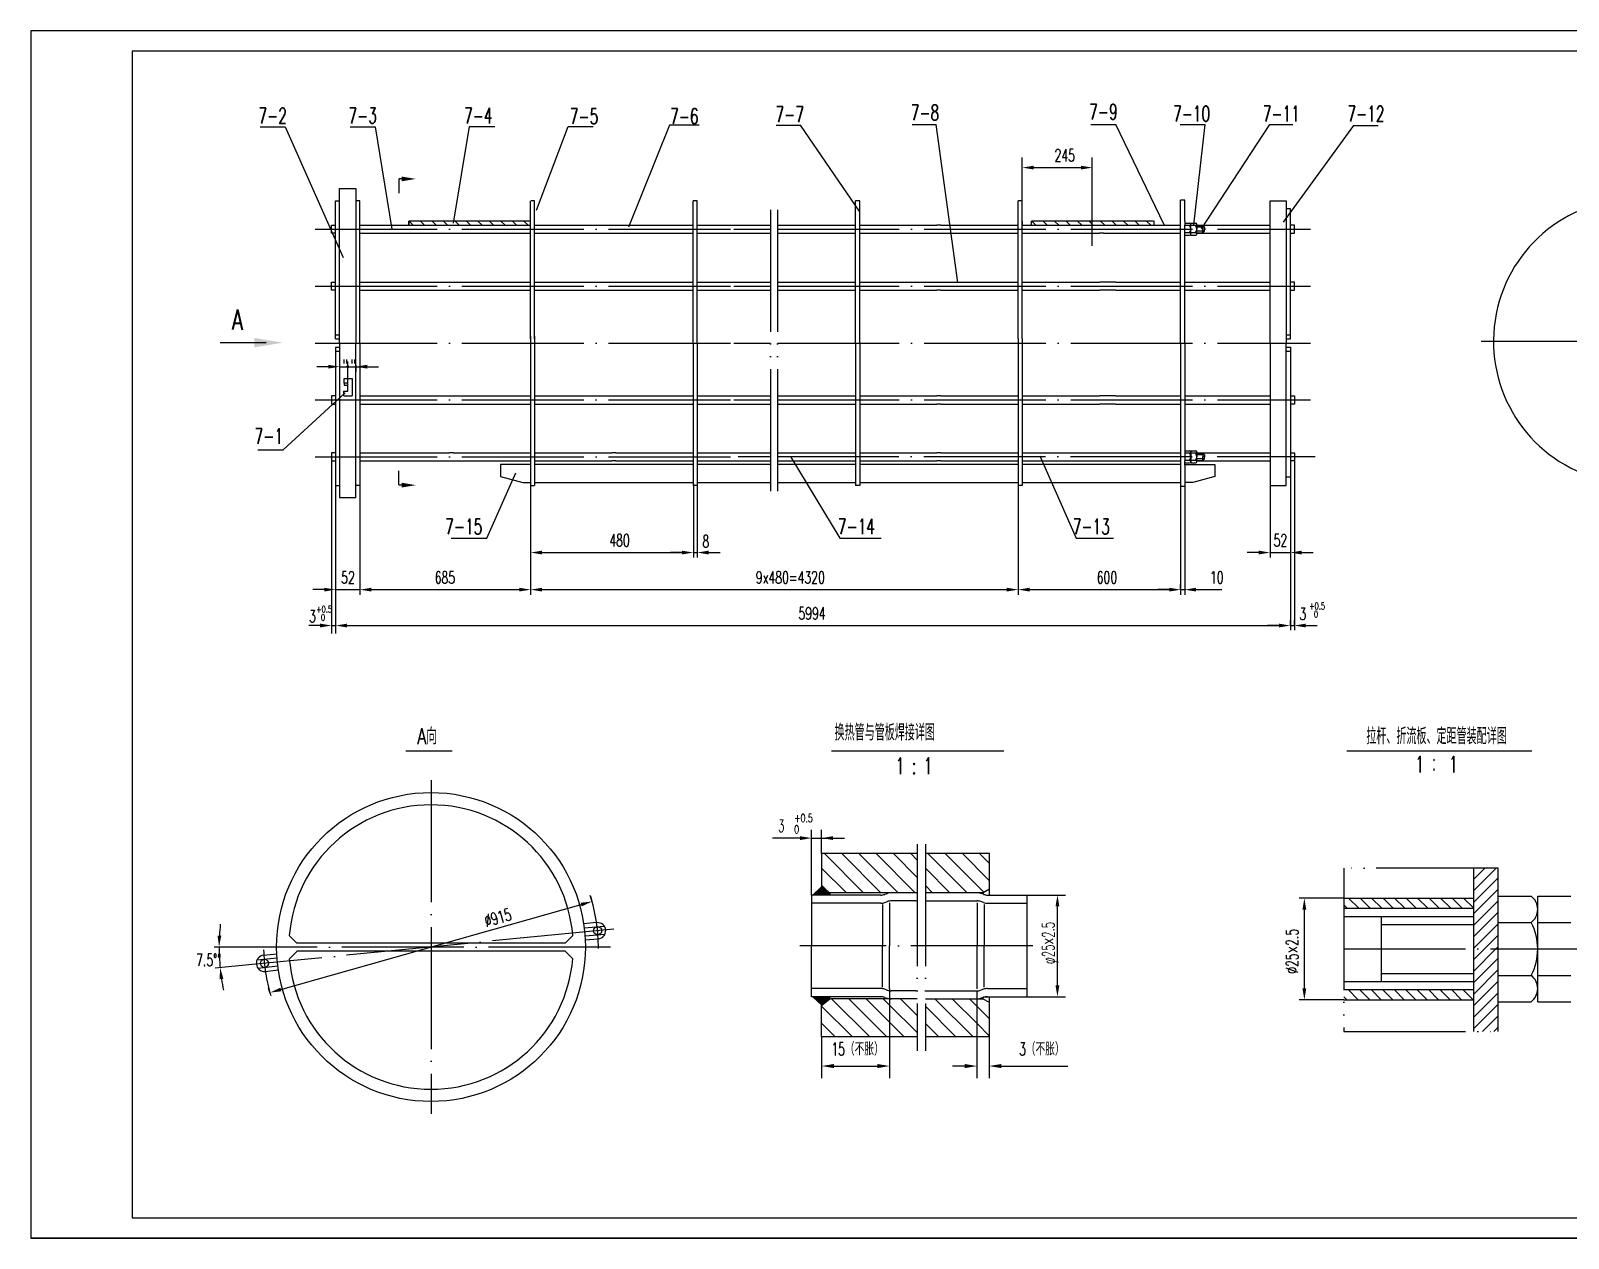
# Model space of a CAD drawing. Extents: x -457 to 1749, y 191 to 1539.
# Drawn here: x -27.9 to 350.5, y 1234 to 1531 of the extents above; entities that cross this region are included whole.
import ezdxf
from ezdxf.enums import TextEntityAlignment as Align

# ---------------------------------------------------------------- set-up
doc = ezdxf.new("R2010")
doc.units = 0
doc.header["$MEASUREMENT"] = 0
doc.linetypes.add('DASHDOT-M', pattern=[36, 30, -3, 0, -3])
doc.linetypes.add('DIVIDE-M', pattern=[39, 30, -3, 0, -3, 0, -3])
doc.layers.get('0').update_dxf_attribs({"linetype": 'CONTINUOUS'})
for name, color, linetype in [('1', 3, 'CONTINUOUS'), ('CDR_DWG1', 4, 'CONTINUOUS'), ('CDR_DWG2', 2, 'CONTINUOUS'), ('CDR_DWG3', 1, 'DASHDOT-M'), ('CDR_DWG4', 3, 'DIVIDE-M')]:
    doc.layers.add(name, color=color, linetype=linetype)
doc.styles.add('HZ', font='romans', dxfattribs={"width": 0.7, "bigfont": 'hz'})

# ---------------------------------------------------------------- blocks, each defined once
blk = doc.blocks.new('*X36')
for p, q in [((19.08, 29), (18.08, 30)), ((21.91, 29), (20.91, 30)), ((24.74, 29), (23.74, 30)), ((27.57, 29), (26.57, 30)), ((30.4, 29), (29.4, 30)), ((33.23, 29), (32.23, 30)), ((36.05, 29), (35.05, 30)), ((38.88, 29), (37.88, 30)), ((41.71, 29), (40.71, 30)), ((44.54, 29), (43.54, 30)), ((47.37, 29), (46.37, 30))]:
    blk.add_line(p, q)
blk = doc.blocks.new('*X101')
at = {"layer": '1', "color": 0, "linetype": 'Continuous'}
for p, q in [((-22609.1, -20727.37), (-22607.1, -20725.37)), ((-22608.68, -20727.37), (-22606.86, -20725.55)), ((-22607.67, -20727.37), (-22608.54, -20726.5)), ((-22607.24, -20727.37), (-22608.32, -20726.29)), ((-22608.25, -20727.37), (-22606.62, -20725.74)), ((-22606.82, -20727.37), (-22608.1, -20726.09)), ((-22606.39, -20727.37), (-22607.89, -20725.88)), ((-22607.83, -20727.37), (-22606.38, -20725.92)), ((-22605.97, -20727.37), (-22607.67, -20725.67)), ((-22605.55, -20727.37), (-22607.45, -20725.47)), ((-22607.4, -20727.37), (-22606.14, -20726.11)), ((-22605.25, -20727.24), (-22607.23, -20725.27)), ((-22606.98, -20727.37), (-22605.9, -20726.3)), ((-22606.56, -20727.37), (-22605.66, -20726.48)), ((-22609.36, -20727.37), (-22609.41, -20727.33)), ((-22608.94, -20727.37), (-22609.19, -20727.12)), ((-22608.52, -20727.37), (-22608.97, -20726.92)), ((-22608.09, -20727.37), (-22608.75, -20726.71)), ((-22606.13, -20727.37), (-22605.42, -20726.67)), ((-22605.71, -20727.37), (-22605.25, -20726.92)), ((-22605.25, -20726.82), (-22605.33, -20726.74)), ((-22605.28, -20727.37), (-22605.25, -20727.34))]:
    blk.add_line(p, q, dxfattribs=at)
blk = doc.blocks.new('*X100')
at = {"layer": '1', "color": 0, "linetype": 'Continuous'}
for p, q in [((-22596.93, -20726.81), (-22606.55, -20717.18)), ((-22592.68, -20726.81), (-22602.31, -20717.18)), ((-22588.44, -20726.81), (-22598.06, -20717.18)), ((-22584.2, -20726.81), (-22593.82, -20717.18)), ((-22583.73, -20723.03), (-22589.58, -20717.18)), ((-22583.73, -20718.79), (-22585.34, -20717.18)), ((-22571.47, -20726.81), (-22581.09, -20717.18)), ((-22567.34, -20726.69), (-22576.85, -20717.18)), ((-22565.99, -20723.8), (-22572.61, -20717.18)), ((-22565.99, -20719.56), (-22568.37, -20717.18)), ((-22601.17, -20726.81), (-22607.25, -20720.72)), ((-22575.71, -20726.81), (-22581.73, -20720.79)), ((-22605.99, -20726.23), (-22607.25, -20724.96)), ((-22579.96, -20726.81), (-22581.73, -20725.03)), ((-22595.42, -20762.25), (-22604.74, -20752.94)), ((-22591.18, -20762.25), (-22600.49, -20752.94)), ((-22590.53, -20758.66), (-22596.25, -20752.94)), ((-22590.53, -20754.42), (-22592.01, -20752.94)), ((-22583.73, -20756.97), (-22587.76, -20752.94)), ((-22569.97, -20762.25), (-22579.28, -20752.94)), ((-22569.05, -20758.92), (-22575.03, -20752.94)), ((-22569.05, -20754.68), (-22570.79, -20752.94)), ((-22599.66, -20762.25), (-22607.25, -20754.66)), ((-22583.73, -20761.21), (-22590.53, -20754.42)), ((-22574.21, -20762.25), (-22581.73, -20754.73)), ((-22565.99, -20757.74), (-22569.05, -20754.68)), ((-22603.91, -20762.25), (-22607.25, -20758.91)), ((-22586.94, -20762.25), (-22590.53, -20758.66)), ((-22578.45, -20762.25), (-22581.73, -20758.97)), ((-22565.99, -20761.99), (-22569.05, -20758.92))]:
    blk.add_line(p, q, dxfattribs=at)
blk = doc.blocks.new('*X99')
at = {"layer": '1', "color": 0, "linetype": 'Continuous'}
for p, q in [((-22609.36, -20752.37), (-22609.41, -20752.41)), ((-22608.94, -20752.37), (-22609.19, -20752.62)), ((-22609.1, -20752.37), (-22607.1, -20754.38)), ((-22608.51, -20752.37), (-22608.97, -20752.83)), ((-22608.09, -20752.37), (-22608.75, -20753.04)), ((-22608.68, -20752.37), (-22606.86, -20754.19)), ((-22607.67, -20752.37), (-22608.54, -20753.24)), ((-22607.24, -20752.37), (-22608.32, -20753.45)), ((-22608.25, -20752.37), (-22606.62, -20754.01)), ((-22606.82, -20752.37), (-22608.1, -20753.66)), ((-22606.39, -20752.37), (-22607.89, -20753.86)), ((-22607.83, -20752.37), (-22606.38, -20753.82)), ((-22605.97, -20752.37), (-22607.67, -20754.07)), ((-22605.55, -20752.37), (-22607.45, -20754.28)), ((-22607.4, -20752.37), (-22606.14, -20753.63)), ((-22605.25, -20752.5), (-22607.22, -20754.48)), ((-22606.98, -20752.37), (-22605.9, -20753.45)), ((-22606.56, -20752.37), (-22605.66, -20753.26)), ((-22606.13, -20752.37), (-22605.42, -20753.08)), ((-22605.71, -20752.37), (-22605.25, -20752.83)), ((-22605.25, -20752.93), (-22605.33, -20753.01)), ((-22605.28, -20752.37), (-22605.25, -20752.4))]:
    blk.add_line(p, q, dxfattribs=at)
blk = doc.blocks.new('*X38')
for p, q in [((19.08, 29), (18.08, 30)), ((21.91, 29), (20.91, 30)), ((24.74, 29), (23.74, 30)), ((27.57, 29), (26.57, 30)), ((30.4, 29), (29.4, 30)), ((33.23, 29), (32.23, 30)), ((36.05, 29), (35.05, 30)), ((38.88, 29), (37.88, 30)), ((41.71, 29), (40.71, 30)), ((44.54, 29), (43.54, 30)), ((47.37, 29), (46.37, 30))]:
    blk.add_line(p, q)
blk = doc.blocks.new('LGSGC1')
for p, q in [((304.37, 202), (305.37, 202)), ((304.37, 201), (305.37, 201)), ((304.37, 199), (305.37, 199)), ((304.37, 198), (305.37, 198))]:
    blk.add_line(p, q)

msp = doc.modelspace()

# ---------------------------------------------------------------- linework, layer by layer
for p, q in [((813.08, 1531.03), (-27.92, 1531.03)), ((-27.92, 1531.03), (-27.92, 1234.03)), ((28.56, 1507.42), (34.69, 1507.42)), ((34.69, 1507.42), (48.98, 1475.24)), ((50.73, 1507.42), (56.85, 1507.42)), ((56.85, 1507.42), (60.94, 1482.23)), ((76.16, 1483.74), (80.11, 1507.49)), ((80.11, 1507.49), (86.28, 1507.49)), ((96.53, 1486.89), (104.36, 1507.49)), ((104.36, 1507.49), (110.53, 1507.49)), ((129.29, 1507.79), (119.23, 1482.69)), ((136.61, 1507.79), (129.29, 1507.79)), ((155.56, 1507.83), (161.53, 1507.83)), ((176.12, 1486.46), (161.53, 1507.83)), ((189.04, 1507.94), (194.96, 1507.94)), ((200.27, 1469.1), (194.96, 1507.94)), ((232.98, 1507.95), (239.16, 1507.95)), ((251.09, 1483.31), (239.16, 1507.95)), ((255.01, 1507.96), (261.15, 1507.96)), ((258.38, 1483.26), (261.15, 1507.96)), ((260.28, 1482.34), (277.08, 1508.01)), ((277.08, 1508.01), (282.7, 1508.01)), ((297.62, 1507.76), (280.32, 1483.97)), ((297.62, 1507.76), (303.72, 1507.76)), ((216.11, 1489.28), (216.11, 1499.82)), ((216.11, 1497.37), (216.11, 1498.62)), ((233.36, 1478.13), (233.36, 1499.82)), ((233.36, 1497.37), (233.36, 1498.62)), ((218.91, 1497.37), (230.56, 1497.37)), ((50.11, 1444.38), (50.11, 1449.65)), ((45.31, 1448.4), (42.51, 1448.4)), ((47.31, 1448.4), (44.51, 1448.4)), ((48.11, 1448.4), (57.71, 1448.4)), ((52.11, 1448.74), (52.11, 1447.15)), ((52.91, 1448.4), (55.71, 1448.4)), ((46.11, 1426.16), (46.11, 1382.77)), ((159.14, 1426.19), (171.19, 1406.2)), ((220.49, 1426.46), (229.4, 1406.2)), ((283.11, 1425.16), (283.11, 1383.61)), ((47.11, 1419.16), (47.11, 1382.8)), ((53.11, 1419.36), (53.11, 1398.94)), ((84.34, 1406.2), (91.47, 1422.26)), ((95.12, 1419.54), (95.12, 1397.99)), ((135.18, 1419.54), (135.18, 1407.76)), ((136.13, 1419.54), (136.13, 1410.24)), ((277.11, 1419.16), (277.11, 1407.6)), ((282.11, 1421.16), (282.11, 1383.61)), ((255.11, 1419.05), (255.11, 1392.31)), ((256.1, 1419.05), (256.1, 1392.31)), ((135.18, 1407.76), (135.18, 1401.44)), ((136.13, 1410.24), (136.13, 1407.87)), ((136.13, 1407.87), (136.13, 1401.44)), ((215.11, 1408.87), (215.11, 1392.31)), ((75.57, 1406.2), (84.34, 1406.2)), ((171.19, 1406.2), (181.4, 1406.2)), ((229.4, 1406.2), (238.58, 1406.2)), ((277.11, 1407.6), (277.11, 1401.44)), ((282.11, 1407.6), (282.11, 1401.44)), ((95.12, 1401.44), (95.12, 1392.31)), ((97.92, 1402.69), (132.38, 1402.69)), ((132.38, 1402.69), (129.58, 1402.69)), ((135.18, 1402.69), (136.13, 1402.69)), ((135.18, 1402.69), (136.13, 1402.69)), ((138.93, 1402.69), (141.73, 1402.69)), ((274.31, 1402.69), (271.51, 1402.69)), ((277.11, 1402.69), (282.11, 1402.69)), ((284.91, 1402.69), (287.71, 1402.69)), ((53.11, 1399.59), (53.11, 1392.31)), ((95.12, 1398.64), (95.12, 1392.31)), ((44.31, 1393.56), (41.51, 1393.56)), ((47.11, 1395.03), (47.11, 1392.31)), ((47.11, 1393.56), (53.11, 1393.56)), ((55.91, 1393.56), (92.32, 1393.56)), ((55.91, 1393.56), (58.71, 1393.56)), ((97.92, 1393.56), (212.31, 1393.56)), ((217.91, 1393.56), (252.31, 1393.56)), ((252.31, 1393.56), (249.51, 1393.56)), ((255.11, 1393.56), (255.11, 1394.81)), ((255.11, 1393.56), (256.1, 1393.56)), ((258.9, 1393.56), (265.22, 1393.56)), ((46.11, 1387.38), (46.11, 1383.48)), ((47.11, 1387.38), (47.11, 1383.48)), ((282.11, 1384.73), (282.11, 1385.98)), ((283.11, 1384.73), (283.11, 1385.98)), ((43.31, 1384.73), (40.51, 1384.73)), ((46.11, 1384.73), (47.11, 1384.73)), ((49.91, 1384.73), (279.31, 1384.73)), ((49.91, 1384.73), (55.26, 1384.73)), ((279.31, 1384.73), (276.51, 1384.73)), ((282.11, 1384.73), (283.11, 1384.73)), ((282.11, 1384.73), (283.11, 1384.73)), ((285.91, 1384.73), (288.71, 1384.73)), ((161.45, 1332.45), (154.61, 1332.45)), ((164.25, 1318.44), (164.25, 1334.45)), ((164.25, 1332.45), (172.35, 1332.45)), ((166.75, 1328.63), (166.75, 1334.45)), ((327.25, 1319.54), (332.79, 1325.08)), ((327.25, 1322.37), (329.96, 1325.08)), ((327.25, 1316.71), (333.25, 1322.71)), ((110.25, 1316.86), (109.91, 1318.07)), ((164.55, 1318.44), (166.77, 1320.55)), ((217.22, 1318.44), (226.78, 1318.44)), ((295.25, 1317.68), (284.31, 1317.68)), ((298.94, 1315.18), (296.44, 1317.68)), ((301.77, 1315.18), (299.27, 1317.68)), ((304.6, 1315.18), (302.1, 1317.68)), ((307.43, 1315.18), (304.93, 1317.68)), ((310.25, 1315.18), (307.75, 1317.68)), ((313.08, 1315.18), (310.58, 1317.68)), ((315.91, 1315.18), (313.41, 1317.68)), ((318.74, 1315.18), (316.24, 1317.68)), ((321.57, 1315.18), (319.07, 1317.68)), ((324.4, 1315.18), (321.9, 1317.68)), ((327.23, 1315.18), (324.73, 1317.68)), ((327.25, 1313.89), (333.25, 1319.89)), ((327.25, 1311.06), (333.25, 1317.06)), ((33.65, 1295.22), (107.56, 1316.1)), ((224.78, 1296.24), (224.78, 1315.64)), ((285.56, 1295.48), (285.56, 1314.88)), ((296.11, 1315.18), (295.25, 1316.05)), ((327.25, 1308.23), (333.25, 1314.23)), ((327.25, 1305.4), (333.25, 1311.4)), ((29.6, 1305.66), (17.19, 1305.66)), ((329.86, 1305.18), (333.25, 1308.57)), ((327.25, 1302.57), (329.86, 1305.18)), ((327.25, 1299.74), (332.69, 1305.18)), ((327.25, 1296.92), (333.25, 1302.92)), ((26.62, 1301.35), (17.44, 1300.44)), ((327.25, 1294.09), (333.25, 1300.09)), ((30.96, 1294.45), (30.62, 1295.66)), ((183.47, 1295.34), (183.47, 1273.38)), ((204.95, 1294.87), (204.95, 1273.38)), ((298.81, 1292.68), (296.31, 1295.18)), ((301.64, 1292.68), (299.14, 1295.18)), ((304.47, 1292.68), (301.97, 1295.18)), ((307.3, 1292.68), (304.8, 1295.18)), ((310.13, 1292.68), (307.63, 1295.18)), ((312.96, 1292.68), (310.46, 1295.18)), ((315.78, 1292.68), (313.28, 1295.18)), ((318.61, 1292.68), (316.11, 1295.18)), ((321.44, 1292.68), (318.94, 1295.18)), ((324.27, 1292.68), (321.77, 1295.18)), ((327.1, 1292.68), (324.6, 1295.18)), ((327.25, 1291.26), (333.25, 1297.26)), ((327.25, 1288.43), (333.25, 1294.43)), ((164.55, 1293.44), (166.77, 1291.33)), ((217.22, 1293.44), (226.78, 1293.44)), ((295.25, 1292.68), (284.31, 1292.68)), ((295.99, 1292.68), (295.25, 1293.42)), ((327.25, 1285.6), (333.25, 1291.6)), ((329.38, 1284.9), (333.25, 1288.77)), ((166.75, 1283.56), (166.75, 1273.38)), ((208.02, 1283.62), (207.96, 1283.56)), ((207.96, 1283.56), (207.96, 1273.38)), ((332.2, 1284.9), (333.25, 1285.95)), ((169.75, 1276.38), (180.47, 1276.38)), ((201.95, 1276.38), (198.95, 1276.38)), ((210.96, 1276.38), (227.33, 1276.38)), ((813.08, 1234.03), (-27.92, 1234.03)), ((-27.92, 1234.03), (813.08, 1234.03)), ((-27.92, 1234.03), (813.08, 1234.03))]:
    msp.add_line(p, q)
msp.add_lwpolyline([(49.94, 1448.4, 0.35, 0.35, 1), (50.29, 1448.4, 0.35, 0.35, 1)], format="xyseb", close=True)
for start, end in [(173.8442, 176.9221), (180, 185.6057), (188.6836, 191.7615)]:
    msp.add_arc((70.57, 1305.66), 52.13, start, end)
for points in [[(218.91, 1497.84), (218.91, 1496.91), (216.11, 1497.37)], [(230.56, 1497.84), (230.56, 1496.91), (233.36, 1497.37)], [(45.31, 1448.87), (45.31, 1447.94), (48.11, 1448.4)], [(54.91, 1448.87), (54.91, 1447.94), (52.11, 1448.4)], [(97.92, 1403.15), (97.92, 1402.22), (95.12, 1402.69)], [(132.38, 1403.15), (132.38, 1402.22), (135.18, 1402.69)], [(132.38, 1403.15), (132.38, 1402.22), (135.18, 1402.69)], [(138.93, 1403.15), (138.93, 1402.22), (136.13, 1402.69)], [(274.31, 1403.15), (274.31, 1402.22), (277.11, 1402.69)], [(284.91, 1403.15), (284.91, 1402.22), (282.11, 1402.69)], [(44.31, 1394.03), (44.31, 1393.1), (47.11, 1393.56)], [(55.91, 1394.03), (55.91, 1393.1), (53.11, 1393.56)], [(55.91, 1394.03), (55.91, 1393.1), (53.11, 1393.56)], [(92.32, 1394.03), (92.32, 1393.1), (95.12, 1393.56)], [(97.92, 1394.03), (97.92, 1393.1), (95.12, 1393.56)], [(212.31, 1394.03), (212.31, 1393.1), (215.11, 1393.56)], [(217.91, 1394.03), (217.91, 1393.1), (215.11, 1393.56)], [(252.31, 1394.03), (252.31, 1393.1), (255.11, 1393.56)], [(252.31, 1394.03), (252.31, 1393.1), (255.11, 1393.56)], [(258.9, 1394.03), (258.9, 1393.1), (256.1, 1393.56)], [(43.31, 1385.2), (43.31, 1384.27), (46.11, 1384.73)], [(49.91, 1385.2), (49.91, 1384.27), (47.11, 1384.73)], [(49.91, 1385.2), (49.91, 1384.27), (47.11, 1384.73)], [(279.31, 1385.2), (279.31, 1384.27), (282.11, 1384.73)], [(279.31, 1385.2), (279.31, 1384.27), (282.11, 1384.73)], [(285.91, 1385.2), (285.91, 1384.27), (283.11, 1384.73)], [(161.45, 1332.91), (161.45, 1331.98), (164.25, 1332.45)], [(169.55, 1332.91), (169.55, 1331.98), (166.75, 1332.45)], [(224.31, 1315.64), (225.25, 1315.64), (224.78, 1318.44)], [(285.09, 1314.88), (286.02, 1314.88), (285.56, 1317.68)], [(107.43, 1316.55), (107.68, 1315.65), (110.25, 1316.86)], [(18.98, 1308.45), (18.05, 1308.47), (18.44, 1305.66)], [(18.57, 1297.73), (19.5, 1297.85), (18.69, 1300.57)], [(33.52, 1295.66), (33.78, 1294.77), (30.96, 1294.45)], [(224.31, 1296.24), (225.25, 1296.24), (224.78, 1293.44)], [(285.09, 1295.48), (286.02, 1295.48), (285.56, 1292.68)], [(169.75, 1276.88), (169.75, 1275.88), (166.75, 1276.38)], [(180.47, 1276.88), (180.47, 1275.88), (183.47, 1276.38)], [(201.95, 1276.88), (201.95, 1275.88), (204.95, 1276.38)], [(210.96, 1276.88), (210.96, 1275.88), (207.96, 1276.38)]]:
    msp.add_solid(points)
at = {"layer": 'CDR_DWG1'}
for p, q in [((808.08, 1526.03), (-2.92, 1526.03)), ((-2.92, 1526.03), (-2.92, 1239.03)), ((48.11, 1454.22), (48.11, 1492.22)), ((48.11, 1492.22), (52.11, 1492.22)), ((52.11, 1492.22), (52.11, 1454.22)), ((47.11, 1489.22), (48.11, 1489.22)), ((47.11, 1455.23), (47.11, 1489.22)), ((53.11, 1489.22), (52.11, 1489.22)), ((53.11, 1454.22), (53.11, 1489.22)), ((95.11, 1455.23), (95.11, 1489.22)), ((96.11, 1489.22), (95.25, 1489.22)), ((96.11, 1455.23), (96.11, 1489.22)), ((135.11, 1454.22), (135.11, 1489.22)), ((136.11, 1489.22), (135.11, 1489.22)), ((136.11, 1454.22), (136.11, 1489.22)), ((176.11, 1489.22), (175.11, 1489.22)), ((175.11, 1481.22), (175.11, 1489.22)), ((176.11, 1481.22), (176.11, 1489.22)), ((215.11, 1467.22), (215.11, 1489.22)), ((216.11, 1489.22), (215.11, 1489.22)), ((216.11, 1467.22), (216.11, 1489.22)), ((255.11, 1483.22), (255.11, 1489.33)), ((256.11, 1489.33), (255.11, 1489.33)), ((256.11, 1484.22), (256.11, 1489.33)), ((277.11, 1454.22), (277.11, 1489.22)), ((277.11, 1489.22), (281.11, 1489.22)), ((281.11, 1489.22), (281.11, 1454.22)), ((65.11, 1483.22), (65.11, 1484.23)), ((95.11, 1484.22), (65.11, 1484.22)), ((65.11, 1484.22), (65.11, 1483.22)), ((216.11, 1483.22), (216.11, 1484.23)), ((216.11, 1484.22), (216.11, 1483.22)), ((218.35, 1484.22), (218.35, 1483.22)), ((248.36, 1484.22), (218.36, 1484.22)), ((248.49, 1484.31), (248.49, 1483.28)), ((256.11, 1484.22), (256.11, 1483.22)), ((256.11, 1483.72), (257.3, 1483.72)), ((257.61, 1483.1), (257.61, 1483.72)), ((257.61, 1483.72), (258.85, 1483.72)), ((282.11, 1487.22), (281.11, 1487.22)), ((282.11, 1455.22), (282.11, 1487.22)), ((46.11, 1481.22), (46.11, 1483.22)), ((46.11, 1483.22), (47.11, 1483.22)), ((47.11, 1481.22), (46.11, 1481.22)), ((53.11, 1483.22), (95.11, 1483.22)), ((53.11, 1481.22), (75.11, 1481.22)), ((75.11, 1481.22), (76.35, 1481.22)), ((76.11, 1481.22), (95.11, 1481.22)), ((96.11, 1483.22), (115.11, 1483.22)), ((96.11, 1481.22), (115.11, 1481.22)), ((115.11, 1483.22), (116.11, 1483.22)), ((115.11, 1481.22), (116.11, 1481.22)), ((116.11, 1483.22), (135.11, 1483.22)), ((116.11, 1481.22), (135.11, 1481.22)), ((136.11, 1483.22), (145.27, 1483.22)), ((136.11, 1481.22), (145.27, 1481.22)), ((145.11, 1483.22), (154.15, 1483.22)), ((145.11, 1481.22), (154.15, 1481.22)), ((155.85, 1483.22), (156.11, 1483.22)), ((155.85, 1481.22), (156.11, 1481.22)), ((156.11, 1483.22), (175.11, 1483.22)), ((156.11, 1481.22), (175.11, 1481.22)), ((175.11, 1469.31), (175.11, 1481.26)), ((176.11, 1483.22), (195.11, 1483.22)), ((176.11, 1483.22), (176.12, 1483.22)), ((176.11, 1469.31), (176.11, 1481.26)), ((176.11, 1481.22), (195.11, 1481.22)), ((176.11, 1481.22), (176.12, 1481.22)), ((196.11, 1483.22), (195.11, 1483.22)), ((195.11, 1481.22), (196.11, 1481.22)), ((196.11, 1483.22), (215.11, 1483.22)), ((196.11, 1481.22), (215.11, 1481.22)), ((216.11, 1483.22), (255.1, 1483.22)), ((216.11, 1481.22), (235.11, 1481.22)), ((236.11, 1481.22), (235.11, 1481.22)), ((236.11, 1481.22), (255.11, 1481.22)), ((237.11, 1483.22), (238.11, 1483.22)), ((237.95, 1481.22), (238.95, 1481.22)), ((255.11, 1454.22), (255.11, 1483.22)), ((256.11, 1454.22), (256.11, 1483.22)), ((259.11, 1483.1), (256.11, 1483.1)), ((259.11, 1481.35), (256.11, 1481.35)), ((256.11, 1480.72), (257.3, 1480.72)), ((257.61, 1482.22), (257.61, 1483.1)), ((257.61, 1480.72), (257.61, 1482.22)), ((257.61, 1480.72), (258.85, 1480.72)), ((259.05, 1483.22), (277.11, 1483.22)), ((259.11, 1483.41), (259.11, 1482.22)), ((259.11, 1483.1), (260.61, 1483.1)), ((260.96, 1482.75), (259.11, 1482.75)), ((259.11, 1481.02), (259.11, 1482.22)), ((260.96, 1481.7), (259.11, 1481.7)), ((259.11, 1481.35), (260.61, 1481.35)), ((259.11, 1481.22), (277.11, 1481.22)), ((260.61, 1483.1), (260.96, 1482.75)), ((260.61, 1483.1), (260.61, 1482.22)), ((260.61, 1481.35), (260.61, 1482.22)), ((260.61, 1481.35), (260.96, 1481.7)), ((260.96, 1482.75), (260.96, 1482.22)), ((260.96, 1481.7), (260.96, 1482.22)), ((283.11, 1483.22), (282.11, 1483.22)), ((282.11, 1481.22), (283.11, 1481.22)), ((283.11, 1481.22), (283.11, 1483.22)), ((46.11, 1467.22), (46.11, 1469.22)), ((46.11, 1469.22), (47.11, 1469.22)), ((53.11, 1469.22), (76.11, 1469.22)), ((76.11, 1469.22), (95.11, 1469.22)), ((96.11, 1469.22), (116.19, 1469.22)), ((116.11, 1469.22), (135.11, 1469.22)), ((136.11, 1469.22), (145.06, 1469.22)), ((145.11, 1469.22), (154.15, 1469.22)), ((155.85, 1469.22), (156.11, 1469.22)), ((156.11, 1469.22), (175.15, 1469.22)), ((175.11, 1454.22), (175.11, 1469.26)), ((176.11, 1454.22), (176.11, 1469.26)), ((176.11, 1469.22), (195.11, 1469.22)), ((195.11, 1469.22), (196.11, 1469.22)), ((196.11, 1469.22), (215.11, 1469.22)), ((216.11, 1469.22), (235.11, 1469.22)), ((216.11, 1469.22), (216.13, 1469.22)), ((239.11, 1469.22), (235.11, 1469.22)), ((239.11, 1469.22), (255.11, 1469.22)), ((256.11, 1469.22), (277.11, 1469.22)), ((283.11, 1469.22), (282.11, 1469.22)), ((283.11, 1467.22), (283.11, 1469.22)), ((47.11, 1467.22), (46.11, 1467.22)), ((53.11, 1467.22), (76.11, 1467.22)), ((76.11, 1467.22), (95.11, 1467.22)), ((96.11, 1467.22), (116.19, 1467.22)), ((116.11, 1467.22), (135.11, 1467.22)), ((136.11, 1467.22), (145.06, 1467.22)), ((145.11, 1467.22), (154.15, 1467.22)), ((155.85, 1467.22), (156.11, 1467.22)), ((156.11, 1467.22), (175.15, 1467.22)), ((176.11, 1467.22), (195.11, 1467.22)), ((196.11, 1467.22), (195.11, 1467.22)), ((196.11, 1467.22), (215.11, 1467.22)), ((215.11, 1455.35), (215.11, 1467.26)), ((216.11, 1455.35), (216.11, 1467.26)), ((216.11, 1467.22), (235.11, 1467.22)), ((216.11, 1467.22), (216.13, 1467.22)), ((239.11, 1467.22), (235.11, 1467.22)), ((239.11, 1467.22), (255.11, 1467.22)), ((256.11, 1467.22), (277.11, 1467.22)), ((282.11, 1467.22), (283.11, 1467.22)), ((47.11, 1456.22), (48.11, 1456.22)), ((47.11, 1455.22), (48.11, 1455.22)), ((47.11, 1453.22), (48.11, 1453.22)), ((47.11, 1453.21), (47.11, 1419.22)), ((48.11, 1454.22), (48.11, 1416.22)), ((52.11, 1416.22), (52.11, 1454.22)), ((53.11, 1454.22), (53.11, 1419.22)), ((95.11, 1455.95), (95.11, 1419.22)), ((96.11, 1455.95), (96.11, 1419.22)), ((135.11, 1454.22), (135.11, 1419.22)), ((136.11, 1454.22), (136.11, 1419.22)), ((175.11, 1454.22), (175.11, 1441.29)), ((176.11, 1454.22), (176.11, 1441.29)), ((215.11, 1455.35), (215.11, 1441.29)), ((216.11, 1455.32), (216.11, 1441.29)), ((255.11, 1454.22), (255.11, 1425.22)), ((256.11, 1454.22), (256.11, 1425.22)), ((277.11, 1454.22), (277.11, 1419.22)), ((281.11, 1419.22), (281.11, 1454.22)), ((282.11, 1453.23), (282.11, 1421.22)), ((47.11, 1452.22), (48.11, 1452.22)), ((49.11, 1441.21), (49.11, 1442.38)), ((49.11, 1442.38), (50.11, 1442.38)), ((49.22, 1444.38), (49.22, 1445.47)), ((49.22, 1445.47), (51.22, 1445.47)), ((50.11, 1444.38), (49.22, 1444.38)), ((49.22, 1444.38), (49.22, 1443.85)), ((49.22, 1443.85), (50.11, 1443.85)), ((50.11, 1442.38), (50.11, 1444.38)), ((51.22, 1445.47), (51.22, 1441.23)), ((46.11, 1441.22), (46.11, 1439.22)), ((47.11, 1441.22), (46.11, 1441.22)), ((46.11, 1439.22), (47.11, 1439.22)), ((49.11, 1441.21), (51.23, 1441.21)), ((53.11, 1441.22), (76.07, 1441.22)), ((53.11, 1439.22), (76.07, 1439.22)), ((76.11, 1441.22), (95.11, 1441.22)), ((76.11, 1439.22), (95.11, 1439.22)), ((96.11, 1441.22), (116.19, 1441.22)), ((96.11, 1439.22), (116.19, 1439.22)), ((116.11, 1441.22), (135.11, 1441.22)), ((116.11, 1439.22), (135.11, 1439.22)), ((136.11, 1441.22), (145.27, 1441.22)), ((136.11, 1439.22), (145.27, 1439.22)), ((145.11, 1441.22), (154.15, 1441.22)), ((145.11, 1439.22), (154.15, 1439.22)), ((155.85, 1441.22), (175.12, 1441.22)), ((156.11, 1439.22), (155.85, 1439.22)), ((156.11, 1439.22), (175.12, 1439.22)), ((175.11, 1441.33), (175.11, 1419.22)), ((176.11, 1441.33), (176.11, 1419.22)), ((176.11, 1441.22), (195.11, 1441.22)), ((176.11, 1439.22), (195.11, 1439.22)), ((196.11, 1441.22), (195.11, 1441.22)), ((196.11, 1439.22), (195.11, 1439.22)), ((196.11, 1441.22), (215.11, 1441.22)), ((196.11, 1439.22), (215.11, 1439.22)), ((215.11, 1441.21), (215.11, 1427.25)), ((216.11, 1441.22), (235.11, 1441.22)), ((216.11, 1441.21), (216.11, 1427.25)), ((216.11, 1439.22), (235.11, 1439.22)), ((239.11, 1441.22), (235.11, 1441.22)), ((239.11, 1439.22), (235.11, 1439.22)), ((239.11, 1441.22), (255.11, 1441.22)), ((239.11, 1439.22), (255.11, 1439.22)), ((256.11, 1441.22), (277.11, 1441.22)), ((256.11, 1439.22), (277.11, 1439.22)), ((282.11, 1441.22), (283.11, 1441.22)), ((283.11, 1439.22), (282.11, 1439.22)), ((283.11, 1441.22), (283.11, 1439.22)), ((46.11, 1427.22), (46.11, 1425.22)), ((47.11, 1427.22), (46.11, 1427.22)), ((53.11, 1427.22), (75.11, 1427.22)), ((76.11, 1427.22), (75.11, 1427.22)), ((76.11, 1427.22), (95.11, 1427.22)), ((96.11, 1427.22), (115.11, 1427.22)), ((116.11, 1427.22), (115.11, 1427.22)), ((116.11, 1427.22), (135.11, 1427.22)), ((136.11, 1427.22), (145.27, 1427.22)), ((145.11, 1427.22), (154.15, 1427.22)), ((156.11, 1427.22), (155.85, 1427.22)), ((156.11, 1427.22), (175.11, 1427.22)), ((176.11, 1427.22), (195.11, 1427.22)), ((196.11, 1427.22), (195.11, 1427.22)), ((196.11, 1427.22), (215.11, 1427.22)), ((215.11, 1427.22), (215.11, 1419.22)), ((216.11, 1427.32), (216.11, 1419.22)), ((216.16, 1427.21), (255.15, 1427.21)), ((256.11, 1427.72), (257.3, 1427.72)), ((259.11, 1427.1), (256.11, 1427.1)), ((257.61, 1427.72), (257.61, 1426.22)), ((257.61, 1427.72), (258.85, 1427.72)), ((259.11, 1427.43), (259.11, 1426.22)), ((259.11, 1427.22), (277.11, 1427.22)), ((259.11, 1427.1), (260.61, 1427.1)), ((260.96, 1426.75), (259.11, 1426.75)), ((260.61, 1427.1), (260.61, 1426.22)), ((260.61, 1427.1), (260.96, 1426.75)), ((260.96, 1426.75), (260.96, 1426.22)), ((282.11, 1427.22), (283.11, 1427.22)), ((283.11, 1427.22), (283.11, 1425.22)), ((46.11, 1425.22), (47.11, 1425.22)), ((53.11, 1425.22), (95.11, 1425.22)), ((87.73, 1424.38), (87.73, 1421.4)), ((95.11, 1424.38), (87.73, 1424.38)), ((96.11, 1425.22), (115.11, 1425.22)), ((135.11, 1424.38), (96.11, 1424.38)), ((116.11, 1425.22), (115.11, 1425.22)), ((116.11, 1425.22), (135.11, 1425.22)), ((136.11, 1425.22), (145.27, 1425.22)), ((154.15, 1424.38), (136.11, 1424.38)), ((145.11, 1425.22), (154.15, 1425.22)), ((155.85, 1425.22), (175.11, 1425.22)), ((175.11, 1424.38), (155.85, 1424.38)), ((176.11, 1425.22), (195.11, 1425.22)), ((215.11, 1424.38), (176.11, 1424.38)), ((196.11, 1425.22), (195.11, 1425.22)), ((196.11, 1425.22), (215.11, 1425.22)), ((216.11, 1425.22), (255.18, 1425.22)), ((255.11, 1424.38), (216.11, 1424.38)), ((255.11, 1425.22), (255.11, 1419.05)), ((256.09, 1424.38), (263.54, 1424.38)), ((259.11, 1425.35), (256.11, 1425.35)), ((256.11, 1424.22), (256.11, 1425.22)), ((256.11, 1424.72), (257.3, 1424.72)), ((256.11, 1424.22), (256.11, 1421.22)), ((257.61, 1426.22), (257.61, 1425.35)), ((257.61, 1425.35), (257.61, 1424.72)), ((257.61, 1424.72), (258.85, 1424.72)), ((259.05, 1425.22), (277.11, 1425.22)), ((259.11, 1425.03), (259.11, 1426.22)), ((260.96, 1425.7), (259.11, 1425.7)), ((259.11, 1425.35), (260.61, 1425.35)), ((260.61, 1425.35), (260.61, 1426.22)), ((260.61, 1425.35), (260.96, 1425.7)), ((260.96, 1425.7), (260.96, 1426.22)), ((263.54, 1424.38), (263.54, 1421.4)), ((283.11, 1425.22), (282.11, 1425.22)), ((47.11, 1419.22), (48.11, 1419.22)), ((53.11, 1419.22), (52.11, 1419.22)), ((87.73, 1421.4), (93.18, 1419.91)), ((93.18, 1419.91), (95.11, 1419.91)), ((95.11, 1419.22), (96.11, 1419.22)), ((96.11, 1419.91), (135.11, 1419.91)), ((136.11, 1419.22), (135.11, 1419.22)), ((136.11, 1419.91), (154.15, 1419.91)), ((155.85, 1419.91), (175.11, 1419.91)), ((176.11, 1419.22), (175.11, 1419.22)), ((176.11, 1419.91), (215.11, 1419.91)), ((215.11, 1419.54), (215.11, 1408.87)), ((216.11, 1419.22), (215.11, 1419.22)), ((216.11, 1419.91), (255.11, 1419.91)), ((256.11, 1421.22), (256.1, 1419.05)), ((258.08, 1419.91), (256.15, 1419.91)), ((263.54, 1421.4), (258.08, 1419.91)), ((277.11, 1419.22), (281.11, 1419.22)), ((282.11, 1421.22), (281.11, 1421.22)), ((48.11, 1416.22), (52.11, 1416.22)), ((255.11, 1419.05), (256.1, 1419.05)), ((190.27, 1328.63), (166.75, 1328.63)), ((166.75, 1328.63), (166.75, 1320.55)), ((166.95, 1328.63), (166.75, 1328.43)), ((208.02, 1328.63), (192.27, 1328.63)), ((208.02, 1318.44), (208.02, 1328.63)), ((327.25, 1284.9), (327.25, 1325.08)), ((333.25, 1284.9), (333.25, 1325.08)), ((164.25, 1318.44), (164.25, 1305.94)), ((181.31, 1318.44), (164.25, 1318.44)), ((166.77, 1320.55), (168.76, 1319)), ((190.27, 1319.01), (168.75, 1319.01)), ((168.75, 1319.01), (168.75, 1318.44)), ((182.33, 1318.62), (182.92, 1318.83)), ((189.89, 1317.01), (183.93, 1317.01)), ((189.89, 1317.01), (190.27, 1317.01)), ((206.47, 1319.01), (192.27, 1319.01)), ((192.27, 1317.01), (205.03, 1317.01)), ((206.55, 1318.62), (205.96, 1318.83)), ((208.02, 1319.9), (206.47, 1319.01)), ((206.47, 1319.01), (206.47, 1318.65)), ((207.55, 1318.44), (217.22, 1318.44)), ((217.22, 1318.44), (217.22, 1293.44)), ((295.25, 1317.68), (327.25, 1317.68)), ((333.25, 1318.18), (341.37, 1318.18)), ((343, 1318.18), (351.12, 1318.18)), ((343, 1292.18), (343, 1318.18)), ((181.31, 1316.44), (164.25, 1316.44)), ((181.75, 1316.1), (181.75, 1305.94)), ((182.33, 1316.62), (182.92, 1316.83)), ((183.47, 1316.54), (183.47, 1305.94)), ((205.02, 1316.54), (205.02, 1305.94)), ((206.55, 1316.62), (205.96, 1316.83)), ((206.74, 1316.1), (206.74, 1305.94)), ((207.55, 1316.44), (217.22, 1316.44)), ((295.25, 1315.18), (327.25, 1315.18)), ((295.25, 1313.18), (327.25, 1313.18)), ((304.51, 1297.18), (304.51, 1313.18)), ((111.43, 1311.65), (108.17, 1311.37)), ((108.31, 1310.37), (113.24, 1310.81)), ((304.51, 1311.18), (327.25, 1311.18)), ((333.25, 1311.68), (341.37, 1311.68)), ((343, 1311.68), (351.12, 1311.68)), ((37.6, 1306.63), (35.72, 1308.51)), ((103.6, 1306.63), (37.6, 1306.63)), ((103.6, 1306.63), (105.48, 1308.51)), ((108.51, 1308.38), (113.42, 1308.81)), ((108.56, 1307.39), (111.78, 1307.67)), ((164.25, 1293.44), (164.25, 1305.94)), ((181.75, 1295.78), (181.75, 1305.94)), ((183.47, 1295.34), (183.47, 1305.94)), ((205.02, 1295.34), (205.02, 1305.94)), ((206.74, 1295.78), (206.74, 1305.94)), ((332.69, 1305.18), (333.25, 1305.74)), ((27.78, 1302.47), (32.7, 1302.99)), ((29.39, 1303.65), (32.64, 1303.99)), ((37.63, 1304.67), (35.75, 1302.79)), ((103.6, 1304.66), (37.6, 1304.66)), ((103.6, 1304.66), (105.48, 1302.78)), ((27.99, 1300.48), (32.89, 1301)), ((29.81, 1299.67), (33.03, 1300.01)), ((304.51, 1299.18), (327.25, 1299.18)), ((333.25, 1298.68), (341.37, 1298.68)), ((343, 1298.68), (351.12, 1298.68)), ((181.31, 1295.44), (164.25, 1295.44)), ((182.33, 1295.27), (182.92, 1295.05)), ((189.89, 1294.87), (183.93, 1294.87)), ((189.89, 1294.87), (190.27, 1294.87)), ((192.27, 1294.87), (205.03, 1294.87)), ((206.55, 1295.26), (205.96, 1295.05)), ((207.55, 1295.44), (217.22, 1295.44)), ((295.25, 1297.18), (327.25, 1297.18)), ((295.25, 1295.18), (327.25, 1295.18)), ((181.31, 1293.44), (164.25, 1293.44)), ((166.75, 1283.56), (166.75, 1291.89)), ((166.77, 1291.33), (168.76, 1292.88)), ((168.75, 1292.88), (168.75, 1293.44)), ((190.27, 1292.88), (168.75, 1292.88)), ((182.33, 1293.27), (182.92, 1293.05)), ((190.27, 1292.87), (190.23, 1292.87)), ((206.47, 1292.87), (192.27, 1292.87)), ((206.55, 1293.26), (205.96, 1293.05)), ((206.47, 1293.44), (215.87, 1293.44)), ((206.47, 1292.87), (206.47, 1293.23)), ((208.02, 1291.98), (206.47, 1292.87)), ((207.55, 1293.44), (217.22, 1293.44)), ((208.02, 1283.56), (208.02, 1293.44)), ((295.25, 1292.68), (327.25, 1292.68)), ((333.25, 1292.18), (341.37, 1292.18)), ((343, 1292.18), (351.12, 1292.18)), ((190.27, 1283.56), (166.75, 1283.56)), ((208.02, 1283.56), (192.27, 1283.56)), ((-2.92, 1239.03), (808.08, 1239.03))]:
    msp.add_line(p, q, dxfattribs=at)
for centre, radius in [((70.6, 1305.66), 38), ((111.6, 1309.66), 1), ((29.6, 1301.66), 1)]:
    msp.add_circle(centre, radius, dxfattribs=at)
for centre, radius, start, end in [((367.11, 1454.65), 35, 286.8811, 253.1189), ((257.3, 1483.41), 0.312, 270.6415, 89.3585), ((258.8, 1483.41), 0.312, 270.6415, 89.3585), ((256.21, 1482.22), 1.4, 321.2635, 38.7365), ((257.3, 1481.03), 0.312, 270.6415, 89.3585), ((257.71, 1482.22), 1.4, 321.2635, 38.7365), ((258.8, 1481.03), 0.312, 270.6415, 89.3585), ((257.3, 1427.41), 0.312, 270.6415, 89.3585), ((256.21, 1426.22), 1.4, 321.2635, 38.7365), ((258.8, 1427.41), 0.312, 270.6415, 89.3585), ((257.71, 1426.22), 1.4, 321.2635, 38.7365), ((257.3, 1425.03), 0.312, 270.6415, 89.3585), ((258.8, 1425.03), 0.312, 270.6415, 89.3585), ((70.6, 1305.63), 35, 4.7219, 175.2781), ((181.31, 1321.44), 3, 269.9981, 289.8204), ((183.93, 1316.01), 3, 90.0127, 109.8204), ((183.93, 1314.01), 3, 90.0127, 109.8203), ((204.95, 1316.01), 3, 70.1796, 89.9873), ((204.95, 1314.01), 3, 70.1797, 89.9873), ((207.57, 1321.44), 3, 250.1796, 270.0019), ((338.94, 1314.93), 4.06, 306.8699, 53.1301), ((181.31, 1319.44), 3, 269.9981, 289.8203), ((207.57, 1319.44), 3, 250.1797, 270.0019), ((111.6, 1309.66), 2, 275, 95), ((329.19, 1305.18), 13.81, 331.9275, 28.0725), ((29.6, 1301.66), 2, 96, 276), ((70.6, 1305.66), 35, 184.7219, 355.2781), ((338.94, 1295.43), 4.06, 306.8699, 53.1301), ((181.31, 1292.44), 3, 70.1813, 90.0035), ((183.93, 1297.88), 3, 250.1813, 269.9888), ((204.95, 1297.87), 3, 270.0127, 289.8203), ((207.57, 1292.44), 3, 89.9981, 109.8203), ((181.31, 1290.44), 3, 70.1812, 90.0035), ((183.93, 1295.88), 3, 250.1812, 269.9888), ((204.95, 1295.87), 3, 270.0127, 289.8204), ((207.57, 1290.44), 3, 89.9981, 109.8204)]:
    msp.add_arc(centre, radius, start, end, dxfattribs=at)
at = {"layer": 'CDR_DWG2'}
for p, q in [((63.36, 1494.59), (62.68, 1494.59)), ((62.68, 1494.53), (62.68, 1491.09)), ((30.05, 1454.31), (18.67, 1454.31)), ((34.22, 1427.98), (49.5, 1441.98)), ((27.98, 1427.98), (34.22, 1427.98)), ((62.68, 1419.33), (62.68, 1422.77)), ((63.36, 1419.27), (62.68, 1419.27)), ((64.43, 1353.92), (75.78, 1353.92)), ((169.15, 1353.92), (211.6, 1353.92)), ((296.05, 1353.92), (341.53, 1353.92))]:
    msp.add_line(p, q, dxfattribs=at)
for points in [[(63.36, 1494.01), (63.36, 1495.17), (66.86, 1494.59)], [(27.08, 1455.47), (27.08, 1453.14), (34.08, 1454.31)], [(63.36, 1419.86), (63.36, 1418.69), (66.86, 1419.27)]]:
    msp.add_solid(points, dxfattribs=at)
at = {"layer": 'CDR_DWG3', "linetype": 'DASHDOT-M'}
for p, q in [((42.11, 1482.22), (145.27, 1482.22)), ((145.11, 1482.22), (154.15, 1482.22)), ((155.85, 1482.22), (287.11, 1482.22)), ((42.11, 1468.22), (145.06, 1468.22)), ((145.11, 1468.22), (154.15, 1468.22)), ((155.85, 1468.22), (287.11, 1468.22)), ((42.11, 1454.22), (145.27, 1454.22)), ((145.11, 1454.22), (154.15, 1454.22)), ((155.85, 1454.22), (287.11, 1454.22)), ((329.11, 1454.65), (405.11, 1454.65)), ((42.11, 1440.22), (145.27, 1440.22)), ((145.11, 1440.22), (154.15, 1440.22)), ((155.85, 1440.22), (287.11, 1440.22)), ((42.11, 1426.22), (146.12, 1426.22)), ((146.19, 1426.32), (154.15, 1426.32)), ((155.77, 1426.32), (288.19, 1426.32)), ((70.6, 1346.66), (70.6, 1264.66)), ((115.58, 1310.08), (26.62, 1301.35)), ((114.74, 1305.66), (29.6, 1305.66)), ((218.69, 1305.94), (161.37, 1305.94)), ((295.25, 1305.18), (361.46, 1305.18))]:
    msp.add_line(p, q, dxfattribs=at)
for start, end in [(359.4594, 17.9457), (180.9941, 196.8279)]:
    msp.add_arc((70.6, 1305.66), 41.2, start, end, dxfattribs=at)
at = {"layer": 'CDR_DWG4', "linetype": 'DIVIDE-M'}
for p, q in [((154.15, 1487.01), (154.15, 1416.87)), ((155.85, 1487.01), (155.85, 1416.87)), ((190.27, 1330.97), (190.27, 1280.14)), ((192.27, 1330.97), (192.27, 1280.14)), ((295.25, 1325.08), (295.25, 1284.9)), ((333.25, 1325.08), (295.25, 1325.08)), ((295.25, 1284.9), (333.25, 1284.9))]:
    msp.add_line(p, q, dxfattribs=at)

# ---------------------------------------------------------------- block references
for name, p in [('*X36', (47.11, 1454.22)), ('*X38', (200.36, 1454.22)), ('*X100', (22774, 22045.81)), ('*X101', (22774, 22045.81)), ('*X99', (22774, 22045.81))]:
    msp.add_blockref(name, p)
at = {"layer": 'CDR_DWG1'}
msp.add_blockref('LGSGC1', (-23.26, 1254.22), dxfattribs=at)

# ---------------------------------------------------------------- texts
at = {"style": 'HZ'}
for s, height, width, p in [('245', 3, 0.65, (224.08, 1498.87)), ('"', 3, 0.65, (48.79, 1447.18)), ('"', 3, 0.65, (50.79, 1447.18)), ('480', 3, 0.65, (114.5, 1404.19)), ('8', 3, 0.65, (137.39, 1403.96)), ('52', 3, 0.65, (277.99, 1404.19)), ('52', 3, 0.65, (48.49, 1395.06)), ('685', 3, 0.65, (71.51, 1395.06)), ('9x480=4320', 3, 0.65, (150.56, 1395.06)), ('600', 3, 0.65, (234.46, 1395.06)), ('10', 3, 0.65, (262.32, 1395.06)), ('+0.5', 1.7, 0.7, (42.35, 1387.91)), ('5994', 3, 0.65, (161.04, 1386.23)), ('3', 3, 0.65, (284.34, 1386.11)), ('+0.5', 1.7, 0.7, (286.76, 1388.72)), ('3', 3, 0.65, (40.57, 1385.51)), ('0', 1.7, 0.7, (43.52, 1385.87)), ('0', 1.7, 0.7, (287.93, 1386.68)), ('3', 3, 0.6, (156.03, 1333.95)), ('+0.5', 2, 0.7, (160, 1336.38)), ('0', 2, 0.7, (160, 1333.6)), ('7.5%%d%%d', 3, 0.65, (12.79, 1300.96)), ('15（不胀）', 3.2, 0.6, (169.16, 1278.97)), ('3（不胀）', 3.2, 0.6, (215.33, 1278.97))]:
    msp.add_text(s, height=height, dxfattribs=dict(at, width=width)).set_placement(p)
for s, rotation, width, p in [('%%c915', 16, 0.65, (84.23, 1310.54)), ('φ25×2.5', 90, 0.6, (224.04, 1301.47)), ('%%c25×2.5', 90, 0.65, (284.06, 1299.09))]:
    msp.add_text(s, height=3, rotation=rotation, dxfattribs=dict(at, width=width)).set_placement(p)
at = {"layer": 'CDR_DWG1', "style": 'HZ', "width": 0.65}
for s, p in [('7-2', (31.63, 1508.25)), ('7-3', (53.79, 1508.25)), ('7-4', (82.24, 1508.25)), ('7-5', (108.28, 1508.1)), ('7-6', (132.94, 1508.1)), ('7-7', (158.9, 1508.59)), ('7-8', (192.17, 1509.01)), ('7-9', (236.11, 1509.2)), ('7-10', (257.8, 1508.74)), ('7-11', (279.87, 1508.74)), ('7-12', (300.72, 1508.74)), ('7-1', (30.69, 1429.4)), ('7-15', (78.67, 1407.18)), ('7-14', (175.32, 1407.18)), ('7-13', (233.12, 1407.18))]:
    msp.add_text(s, height=3.8, dxfattribs=at).set_placement(p, align=Align.CENTER)
at = {"layer": 'CDR_DWG2', "style": 'HZ'}
for s, height, width, p in [('A', 5, 0.7, (21.59, 1457.48)), ('A向', 4, 0.7, (67.26, 1355.52)), ('换热管与管板焊接详图', 4, 0.65, (169.93, 1356.45)), ('1 : 1', 4, 0.65, (184.92, 1348.2))]:
    msp.add_text(s, height=height, dxfattribs=dict(at, width=width)).set_placement(p)
at = {"layer": 'CDR_DWG2', "style": 'HZ', "width": 0.65}
for s, p in [('拉杆、折流板、定距管装配详图', (318.09, 1357.75)), ('1 ： 1', (318.09, 1350.58))]:
    msp.add_text(s, height=4, dxfattribs=at).set_placement(p, align=Align.MIDDLE)

doc.saveas('drawing.dxf')
